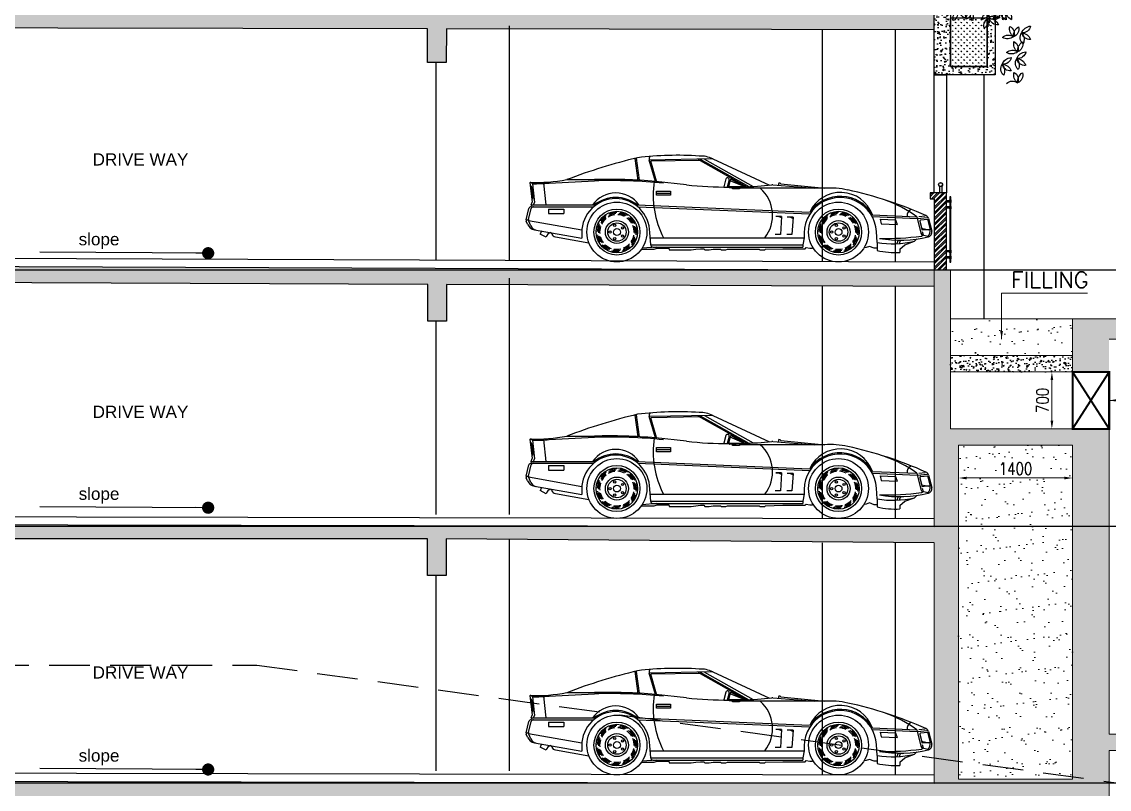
# Model space of a CAD drawing. Header units: millimetres. Extents: x -414464 to 1686, y -90036 to 108605.
# Drawn here: x -89655 to -76298, y 1990 to 11415 of the extents above; entities that cross this region are included whole.
import ezdxf

# ---------------------------------------------------------------- set-up
doc = ezdxf.new("R2010")
doc.units = ezdxf.units.MM
doc.header["$LTSCALE"] = 1000
doc.header["$MEASUREMENT"] = 0
for name, pattern in [('( Hidden )', [0.375, 0.25, -0.125]), ('AUDIT_D_120904163729-0', [0]), ('DASHED', [0.75, 0.5, -0.25]), ('HIDDEN2', [0.1875, 0.125, -0.0625])]:
    doc.linetypes.add(name, pattern=pattern)
doc.layers.get('0').update_dxf_attribs({"linetype": 'AUDIT_D_120904163729-0'})
for name, color, linetype in [('a-door', 1, 'Continuous'), ('A-ELE1', 8, 'Continuous'), ('a-floor finish', 26, 'Continuous'), ('a-hat rcc', 252, 'Continuous'), ('a-hatch', 252, 'Continuous'), ('a-pl ele', 225, 'Continuous'), ('A-RAILING', 44, 'Continuous'), ('a-rcc', 3, 'Continuous'), ('A-WALL HATCH', 8, 'Continuous'), ('EL', 1, 'Continuous'), ('ELEV 5', 8, 'Continuous'), ('HATCH', 8, 'Continuous'), ('HATCH 150', 8, 'Continuous'), ('LEVEL', 7, 'Continuous'), ('PRESTXT', 7, 'Continuous')]:
    doc.layers.add(name, color=color, linetype=linetype)
for name, color, linetype, lineweight in [('A-RWALL', 6, 'Continuous', 30), ('ele', 1, 'Continuous', 30), ('URJA-PL-UG TANK', 7, 'AUDIT_D_120904163729-0', 18), ('URJA-PL-UGT', 3, 'Continuous', 18), ('URJA-PL-UGT Text', 224, 'Continuous', 18), ('URJA-VENTILATION CUTOUT', 6, 'Continuous', 5), ('URJA-VENTILATION CUTOUT TEXT', 6, 'Continuous', 5)]:
    doc.layers.add(name, color=color, linetype=linetype, lineweight=lineweight)
doc.styles.add('arial', font='sanss___.ttf')
doc.styles.add('DIM150', font='SIMPLEX.shx', dxfattribs={"width": 0.6})
doc.styles.add('SW-TEXT-1', font='romans.shx')
doc.styles.add('URJA', font='romans.shx', dxfattribs={"width": 0.8})
doc.dimstyles.new('dim150', dxfattribs={"dimtxt": 250, "dimasz": 50, "dimexe": 15, "dimexo": 15, "dimgap": 25, "dimtad": 1, "dimdec": 0, "dimzin": 9, "dimdsep": 32, "dimtxsty": 'DIM150', "dimblk1": 'DOT', "dimblk2": 'DOT', "dimsah": 1, "dimcen": 2.5, "dimclrd": 1, "dimclre": 8, "dimclrt": 2, "dimadec": 0, "dimazin": 0, "dimtfac": 1, "dimtdec": 0, "dimtmove": 2, "dimatfit": 3, "dimldrblk": 'DOT', "dimfxl": 1, "dimarcsym": 0})
doc.dimstyles.new('UBSCPL - DIM', dxfattribs={"dimtxt": 125, "dimasz": 100, "dimexe": 30, "dimexo": 0, "dimgap": 30, "dimtad": 1, "dimdec": 0, "dimzin": 0, "dimdsep": 46, "dimtxsty": 'SW-TEXT-1', "dimcen": 0, "dimdle": 100, "dimclrd": 256, "dimclre": 256, "dimclrt": 256, "dimadec": 0, "dimazin": 0, "dimtfac": 1, "dimtdec": 0, "dimtofl": 0, "dimtmove": 1, "dimatfit": 0, "dimfxl": 1, "dimtolj": 1, "dimtzin": 0, "dimlwd": -1, "dimlwe": -1, "dimarcsym": 1})
doc.dimstyles.new('URJA PL DIM', dxfattribs={"dimtxt": 150, "dimasz": 100, "dimexe": 40, "dimexo": 30, "dimgap": 40, "dimtad": 1, "dimdec": 0, "dimzin": 0, "dimdsep": 46, "dimtxsty": 'URJA', "dimcen": 0.09, "dimclrd": 7, "dimclre": 7, "dimclrt": 7, "dimadec": 0, "dimazin": 0, "dimtfac": 1, "dimtdec": 0, "dimtofl": 0, "dimtmove": 1, "dimatfit": 0, "dimfxl": 1, "dimtolj": 1, "dimtzin": 0, "dimlwd": -1, "dimlwe": -1, "dimarcsym": 0})
pattern_1 = [(50, (-101843.44, 15765), (143.45204, -12.55043), [15, -165]), (355, (-101843.44, 15765), (-27.7503, 150.4384), [12, -132]), (100.45144, (-101831.48, 15763.95), (115.7018, 137.888), [12.74804, -140.2284]), (46.1842, (-101843.44, 15805), (213.4483, -33.1039), [22.5, -247.5]), (96.6356, (-101825.65, 15802.24), (186.9324, 194.8237), [19.122, -210.3428]), (351.1842, (-101843.44, 15805), (186.9324, 194.8237), [18, -198]), (21, (-101823.44, 15795), (119.3814, -80.5238), [15, -165]), (326, (-101823.44, 15795), (48.6631, 145.03), [12, -132]), (71.45144, (-101813.49, 15788.29), (168.0445, 64.5062), [12.74804, -140.2284]), (37.5, (-101843.437, 15765), (2.43197, 66.57877), [0, -130.4, 0, -134, 0, -132.5]), (7.5, (-101843.44, 15765), (52.6139, 78.88234), [0, -76.4, 0, -127.4, 0, -50.5]), (327.5, (-101888.037, 15765), (106.76449, -4.51097), [0, -50, 0, -156, 0, -207]), (317.5, (-101908.04, 15765), (116.63723, 20.021), [0, -65, 0, -103.6, 0, -147])]
pattern_2 = [(50, (-108880.63, -158855.98), (143.452037, -12.55043), [15, -165]), (355, (-108880.63, -158855.98), (-27.75027, 150.43843), [12, -132]), (100.451444, (-108868.68, -158857.03), (115.70177, 137.888), [12.74804, -140.22842]), (46.1842, (-108880.63, -158815.98), (213.44827, -33.10386), [22.5, -247.5]), (96.63564, (-108862.85, -158818.74), (186.93239, 194.82372), [19.12207, -210.34275]), (351.18416, (-108880.63, -158815.98), (186.9324, 194.82372), [18, -198]), (21, (-108860.63, -158825.98), (119.38141, -80.52378), [15, -165]), (326, (-108860.63, -158825.98), (48.66307, 145.03001), [12, -132]), (71.451445, (-108850.69, -158832.69), (168.04448, 64.50623), [12.74804, -140.22842]), (37.5, (-108880.634, -158855.98), (2.431971, 66.578771), [0, -130.4, 0, -134, 0, -132.5]), (7.5, (-108880.634, -158855.98), (52.613907, 78.882342), [0, -76.4, 0, -127.4, 0, -50.5]), (327.5, (-108925.234, -158855.98), (106.764487, -4.510974), [0, -50, 0, -156, 0, -207]), (317.5, (-108945.23, -158855.98), (116.637234, 20.020996), [0, -65, 0, -103.6, 0, -147])]

# ---------------------------------------------------------------- blocks, each defined once
blk = doc.blocks.new('A$C50ED7ECD')
at = {"layer": 'LEVEL', "color": 8, "linetype": 'HIDDEN2', "ltscale": 5}
for p, q in [((147.4587, 8.365), (63.4951, 8.365)), ((147.4587, 5.215), (63.4951, 5.215)), ((147.4587, 2.065), (63.4951, 2.065))]:
    blk.add_line(p, q, dxfattribs=at)
blk = doc.blocks.new('02ECAR07')
at = {"color": 0, "linetype": 'ByBlock'}
for p, q in [((-127.48, 35.41), (-128.75, 44.93)), ((-126.99, 35.48), (-128.25, 45)), ((-95.06, 44.72), (-122.72, 44.25)), ((-120, 35), (-122.72, 44.25)), ((-100.76, 44.12), (-122.05, 43.76)), ((-119.52, 35.14), (-122.05, 43.76)), ((-101.62, 44.61), (-80.37, 32.65)), ((-100.63, 44.63), (-79.42, 32.7)), ((-98.66, 44.66), (-77.56, 32.79)), ((-95.06, 44.72), (-70.5, 33.35)), ((-174.5, 34.5), (-173.5, 26)), ((-173.43, 33.98), (-172.48, 25.86)), ((-167.5, 24.75), (-168.5, 34.25)), ((-166.18, 34.23), (-146.49, 35.25)), ((-158.5, 35.75), (-146.5, 35.75)), ((-106.5, 33.5), (-120, 35)), ((-89.43, 36.03), (-90.35, 32.64)), ((-87.98, 35.63), (-88.84, 32.5)), ((-87.5, 35.5), (-88.25, 32.75)), ((-87.25, 36), (-87.5, 35.5)), ((-81.5, 32.75), (-87.5, 35.25)), ((-81.5, 32.75), (-87.25, 36)), ((-69.1, 33.46), (-50.9, 32)), ((-66.43, 34.23), (-66.69, 33.24)), ((-65.78, 34.17), (-66.43, 34.23)), ((-65.59, 33.93), (-65.78, 34.17)), ((-65.59, 33.93), (-46.5, 32)), ((-119.5, 29), (-119.5, 30.75)), ((-119.5, 30.75), (-113.5, 30.75)), ((-113.5, 29.75), (-119.5, 29.75)), ((-113.5, 29), (-119.5, 29)), ((-113.5, 30.75), (-113.5, 29)), ((-88.25, 32.75), (-81.75, 32.75)), ((-88.25, 32.75), (-87.75, 32.25)), ((-87.75, 32.25), (-82.25, 32.5)), ((-86.5, 31.75), (-86.5, 32.5)), ((-83.5, 31.75), (-86.5, 31.75)), ((-83.5, 32.5), (-83.5, 31.75)), ((-46.5, 32), (-83.5, 32)), ((-82.25, 32.5), (-81.5, 32.75)), ((-174, 24.75), (-173.5, 26)), ((-173.75, 24.25), (-174, 24.75)), ((-174, 23.75), (-173.75, 24.25)), ((-173.97, 24.75), (-146.66, 24.75)), ((-173.97, 24), (-146.79, 24)), ((-172.92, 24.75), (-172.48, 25.86)), ((-127.85, 24.76), (-53.04, 21.6)), ((-127.71, 24), (-52.94, 20.85)), ((-176.17, 18.33), (-174.94, 23.24)), ((-175.11, 18.42), (-173.91, 23.24)), ((-166.5, 23), (-159.75, 23)), ((-166.5, 23), (-166.5, 21)), ((-166.5, 21), (-159.75, 21)), ((-159.75, 23), (-159.75, 21)), ((-65.25, 19.75), (-67.75, 19.75)), ((-65.25, 19.75), (-65.75, 12)), ((-60.25, 19.5), (-62.75, 19.5)), ((-60.25, 19.5), (-60.75, 12)), ((-25.88, 19.71), (-6.24, 18.88)), ((-25.72, 20.45), (-6.43, 19.64)), ((-6.43, 19.64), (-4.71, 12.54)), ((-6.24, 18.88), (-1.96, 19.31)), ((-5.66, 19.69), (-2.83, 19.98)), ((-175.52, 18.17), (-176.11, 18.17)), ((-175.53, 16.36), (-176.11, 17.69)), ((-175, 18), (-175.52, 18.17)), ((-175.13, 18.04), (-151.95, 13.92)), ((-174.13, 15.66), (-175.06, 17.78)), ((-22.49, 18.57), (-15.83, 18.29)), ((-22.49, 18.57), (-21.98, 16.54)), ((-21.98, 16.54), (-15.07, 16.25)), ((-15.83, 18.29), (-15.07, 16.25)), ((-5.18, 17.66), (-4.23, 13.75)), ((-4.74, 18.28), (-1.88, 18.56)), ((-4.45, 14.64), (-1.25, 14)), ((-1.88, 18.56), (-0.75, 14)), ((-1.45, 18.82), (-0.04, 13.39)), ((-172.57, 14.02), (-152, 10.37)), ((-167.43, 10.72), (-170.11, 12.08)), ((-164.96, 12.06), (-165.25, 12.75)), ((-163.47, 10.88), (-148.87, 8.29)), ((-152, 12.75), (-152, 10.37)), ((-122.07, 7.42), (-122.5, 12.75)), ((-122, 10.5), (-55.4, 10.5)), ((-65.75, 12), (-68, 12)), ((-60.75, 12), (-63, 12)), ((-55.4, 10.5), (-56, 7.5)), ((-23.75, 8.5), (-24.03, 13.18)), ((-7.5, 9), (-6.5, 10)), ((-4.5, 11.25), (-3.75, 11.75)), ((-2.25, 14), (-4.24, 13.8)), ((-4.11, 13.22), (-3.75, 11.75)), ((-3.98, 11.81), (-1.75, 11.25)), ((-0.75, 14), (-2.25, 14)), ((-126, 5.5), (-120.5, 5.5)), ((-119.5, 6.5), (-125.75, 6)), ((-122, 7.5), (-56, 7.5)), ((-121.08, 6.5), (-56, 6.5)), ((-120.5, 5.5), (-119.25, 6)), ((-119.25, 6), (-114.25, 6)), ((-114.25, 6), (-114, 5.25)), ((-114, 5.25), (-104.5, 5.25)), ((-104.5, 5.25), (-102.5, 5.5)), ((-102.5, 5.5), (-100.5, 5.75)), ((-100.5, 5.75), (-99, 5.75)), ((-99, 5.75), (-98.5, 5.25)), ((-98.5, 5.25), (-96.75, 5.25)), ((-96.75, 5.25), (-95, 5.5)), ((-95, 5.5), (-91.75, 5.5)), ((-91.75, 5.5), (-91.5, 5.25)), ((-91.5, 5.25), (-89.5, 5.25)), ((-89.5, 5.25), (-88.75, 5.5)), ((-88.75, 5.5), (-75, 5.5)), ((-75, 5.5), (-74.5, 5.25)), ((-74.5, 5.25), (-72.5, 5.25)), ((-72.5, 5.25), (-72.25, 5.5)), ((-72.25, 5.5), (-64.75, 5.75)), ((-64.75, 5.75), (-56.5, 5.75)), ((-56.5, 5.75), (-55, 5.75)), ((-56, 7.5), (-56, 6.5)), ((-55, 5.75), (-54.5, 6.25)), ((-54.5, 6.25), (-53, 6)), ((-53, 6), (-52, 6)), ((-52, 6), (-51.58, 6.21)), ((-28.5, 6.25), (-29.49, 6.08)), ((-27, 6.75), (-28.5, 6.25)), ((-25, 6), (-27, 6.75)), ((-23.75, 6), (-25, 6)), ((-23.75, 8.5), (-23.75, 5)), ((-13.86, 5.63), (-11.75, 7.5)), ((-11.75, 7.5), (-7.5, 9))]:
    blk.add_line(p, q, dxfattribs=at)
for centre, radius in [((-136.75, 13), 13), ((-40.5, 13), 13), ((-136.75, 13), 10), ((-136.75, 13), 9), ((-40.5, 13), 10), ((-40.5, 13), 9), ((-136.75, 13), 5), ((-136.75, 13), 4), ((-136.75, 13), 1.5), ((-137.68, 15.85), 0.5), ((-134.32, 14.76), 0.5), ((-40.5, 13), 5), ((-40.5, 13), 4), ((-40.5, 13), 1.5), ((-41.43, 15.85), 0.5), ((-38.07, 14.76), 0.5), ((-139.75, 13), 0.5), ((-137.68, 10.15), 0.5), ((-134.32, 11.24), 0.5), ((-43.5, 13), 0.5), ((-41.43, 10.15), 0.5), ((-38.07, 11.24), 0.5)]:
    blk.add_circle(centre, radius, dxfattribs=at)
for centre, radius, start, end in [((-71.56, -191.14), 242.97, 103.3707, 110.9657), ((-110.39, -96.48), 142.79, 86.2291, 96.9829), ((-121.08, 44.69), 1.7, 138.8611, 195.16), ((-100.5, 33.88), 12.13, 63.3696, 92.3621), ((-172.54, 112.41), 77.93, 268.5572, 280.3771), ((-174.28, 33.51), 0.968, 28.881, 100.3165), ((-172.54, 112.41), 78.43, 269.3467, 274.6487), ((-140.12, -207.54), 243.38, 85.2567, 91.501), ((-140.12, -207.54), 242.88, 84.4179, 91.501), ((-81.75, 28.75), 39.25, 170.8377, 207.7076), ((-87.75, 208.66), 176.16, 263.8899, 269.9189), ((-88.71, 35.81), 0.75, 346.1229, 163.3669), ((-87.75, 208.66), 176.16, 271.8812, 275.9582), ((-69.26, 31.46), 2, 85.4274, 95.9582), ((-186.46, 28.71), 13.01, 353.862, 19.3391), ((-186.13, 28.71), 13.01, 353.862, 19.3391), ((-163.92, 31.67), 9.74, 179.5142, 197.7013), ((-137.25, 17.75), 12.25, 34.8499, 145.1501), ((-84.84, 20.2), 15.69, 321.8343, 48.7948), ((-39.75, 12.25), 16.25, 30.3225, 144.8528), ((-39.62, 15.45), 14.75, 20.2033, 155.1164), ((-44, -1.71), 33.8, 77.1801, 94.2416), ((-72.68, -136.67), 171.78, 65.911, 77.8397), ((-173.97, 23), 1, 90, 165.9638), ((-172.94, 23), 1, 90, 165.9638), ((-137.25, 12.75), 14.75, 0, 180), ((-137.25, 12.75), 15.25, 51.9345, 128.1046), ((-39.75, 12.25), 15.75, 3.3931, 186.3794), ((-38.92, -25.7), 55.78, 54.3745, 70.6911), ((-136.75, 13), 8.5, 122.7273, 145.8143), ((-136.75, 13), 8, 126.4017, 149.7074), ((-136.75, 13), 7.5, 96.3838, 119.9538), ((-136.75, 13), 8, 93.6744, 116.9801), ((-136.75, 13), 8.5, 90, 113.087), ((-136.75, 13), 7.5, 63.6565, 87.2265), ((-136.75, 13), 8, 60.9472, 84.2529), ((-136.75, 13), 8.5, 57.2727, 80.3598), ((-136.75, 13), 7.5, 30.9293, 54.4992), ((-136.75, 13), 8, 28.2199, 51.5256), ((-136.75, 13), 8.5, 24.5455, 47.6325), ((-67.44, 15.69), 4.07, 58.1724, 94.3987), ((-62.44, 15.44), 4.07, 58.1724, 94.3987), ((-40.5, 13), 8.5, 122.7273, 145.8143), ((-40.5, 13), 8, 126.4017, 149.7074), ((-40.5, 13), 7.5, 96.3838, 119.9538), ((-40.5, 13), 8, 93.6744, 116.9801), ((-40.5, 13), 8.5, 90, 113.087), ((-40.5, 13), 7.5, 63.6565, 87.2265), ((-40.5, 13), 8, 60.9472, 84.2529), ((-40.5, 13), 8.5, 57.2727, 80.3598), ((-40.5, 13), 7.5, 30.9293, 54.4992), ((-40.5, 13), 8, 28.2199, 51.5256), ((-40.5, 13), 8.5, 24.5455, 47.6325), ((-7.91, 20.1), 2.87, 112.4396, 187.0475), ((-3.39, 18.32), 2, 14.6209, 65.911), ((-175.2, 18.09), 1, 165.9638, 203.6294), ((-171.87, 17.96), 4, 203.6294, 259.9289), ((-174.14, 18.18), 1, 165.9638, 203.6294), ((-171.38, 16.86), 3, 203.6294, 259.9289), ((-136.75, 13), 8.5, 155.4545, 178.5416), ((-136.75, 13), 8, 159.129, 182.4347), ((-136.75, 13), 7.5, 161.8384, 185.4083), ((-136.75, 13), 7.5, 129.1111, 152.6811), ((-136.75, 13), 7.5, 358.202, 21.772), ((-136.75, 13), 8, 355.4926, 18.7983), ((-136.75, 13), 8.5, 351.8182, 14.9052), ((-40.5, 13), 8.5, 155.4545, 178.5416), ((-40.5, 13), 8, 159.129, 182.4347), ((-40.5, 13), 7.5, 161.8384, 185.4083), ((-40.5, 13), 7.5, 129.1111, 152.6811), ((-40.5, 13), 7.5, 358.202, 21.772), ((-40.5, 13), 8, 355.4926, 18.7983), ((-40.5, 13), 8.5, 351.8182, 14.9052), ((-4.69, 17.78), 0.5, 95.6743, 193.5704), ((-164.47, 9.88), 6.05, 143.8021, 158.6989), ((-165.06, 10.39), 2.4, 100.5969, 172.303), ((-163.12, 12.85), 2, 203.1986, 259.9289), ((-136.75, 13), 8.5, 188.1818, 211.2689), ((-136.75, 13), 8, 191.8562, 215.162), ((-136.75, 13), 7.5, 194.5656, 218.1356), ((-136.75, 13), 7.5, 325.4747, 349.0447), ((-136.75, 13), 8, 322.7653, 346.0711), ((-136.75, 13), 8.5, 319.0909, 342.1779), ((-40.5, 13), 8.5, 188.1818, 211.2689), ((-40.5, 13), 8, 191.8562, 215.162), ((-40.5, 13), 7.5, 194.5656, 218.1356), ((-40.5, 13), 7.5, 325.4747, 349.0447), ((-40.5, 13), 8, 322.7653, 346.0711), ((-40.5, 13), 8.5, 319.0909, 342.1779), ((-20.16, 129.93), 119.71, 268.758, 277.5147), ((-13.8, 62.17), 52.69, 260.2183, 283.4926), ((-8.12, 6.46), 7.18, 155.0077, 167.8493), ((-8.12, 6.46), 6.18, 150.5021, 165.3036), ((-3.74, 12.78), 1, 193.5704, 255.9638), ((-3.31, 13.38), 2.64, 306.3268, 13.707), ((-1.97, 12.88), 2, 283.4926, 14.6209), ((-136.75, 13), 8.5, 220.9091, 243.9961), ((-136.75, 13), 8, 224.5835, 247.8892), ((-136.75, 13), 7.5, 227.2929, 250.8629), ((-136.75, 13), 8.5, 253.6364, 276.7234), ((-136.75, 13), 8, 257.3108, 280.6165), ((-136.75, 13), 7.5, 260.0202, 283.5902), ((-136.75, 13), 8.5, 286.3636, 309.4507), ((-136.75, 13), 8, 290.0381, 313.3438), ((-136.75, 13), 7.5, 292.7475, 316.3174), ((-121.08, 7.5), 1, 184.5739, 270), ((-40.5, 13), 8.5, 220.9091, 243.9961), ((-40.5, 13), 8, 224.5835, 247.8892), ((-40.5, 13), 7.5, 227.2929, 250.8629), ((-40.5, 13), 8.5, 253.6364, 276.7234), ((-40.5, 13), 8, 257.3108, 280.6165), ((-40.5, 13), 7.5, 260.0202, 283.5902), ((-40.5, 13), 8.5, 286.3636, 309.4507), ((-40.5, 13), 8, 290.0381, 313.3438), ((-40.5, 13), 7.5, 292.7475, 316.3174), ((-16.88, 49.69), 41.76, 260.5382, 282.9866), ((-15.86, 39.57), 35.46, 257.1468, 273.2327), ((-8.12, 4.88), 5.78, 172.525, 187.0373)]:
    blk.add_arc(centre, radius, start, end, dxfattribs=at)
blk = doc.blocks.new('TREE-17')
at = {"color": 0}
for p, q in [((341, 76), (440, 470)), ((-492, 34), (-892, -31)), ((-68, -195), (-492, 34)), ((465, -61), (777, -321))]:
    blk.add_line(p, q, dxfattribs=at)
for centre, radius, start, end in [((227, 901), 238, 163.71, 247.8728), ((-157, 715), 297, 353.3993, 58.1835), ((357, 773), 238, 118.4871, 202.6499), ((-46, 915), 297, 308.1764, 12.9606), ((-68, 738), 238, 149.7853, 233.9482), ((-486, 650), 297, 339.4746, 44.2588), ((34, 595), 238, 114.6273, 198.7902), ((-359, 764), 297, 304.3166, 9.1008), ((60, 459), 238, 87.6377, 171.8005), ((-213, 787), 297, 277.327, 342.1112), ((286, 495), 238, 44.3902, 128.553), ((312, 922), 297, 234.0795, 298.8637), ((157, 340), 297, 21.1599, 85.9441), ((411, 684), 238, 191.4705, 275.6334), ((633, 578), 238, 128.9572, 213.12), ((211, 644), 297, 318.6465, 23.4307), ((363, 757), 297, 284.9564, 349.7406), ((677, 467), 238, 95.2671, 179.4299), ((-545, 269), 297, 86.0416, 150.8258), ((-749, 645), 238, 256.3523, 340.5151), ((-417, 206), 297, 102.6438, 167.428), ((-719, 508), 238, 272.9545, 357.1173), ((-450, 158), 238, 134.0391, 218.2019), ((-474, 200), 190, 116.8531, 201.016), ((-793, 323), 238, 306.5424, 11.3266), ((-877, 187), 297, 323.7284, 28.5126), ((-351, 276), 297, 59.3541, 124.1383), ((-364, 704), 238, 229.6648, 313.8276), ((-249, 94), 238, 112.358, 196.5208), ((-635, 278), 297, 302.0473, 6.8315), ((-63, 431), 238, 171.7915, 255.9543), ((-418, 193), 297, 1.4808, 66.265), ((91, 307), 238, 122.538, 206.7008), ((-321, 421), 297, 312.2273, 17.0115), ((145, 81), 238, 29.8367, 113.9995), ((159, 292), 238, 19.9402, 104.103), ((359, 669), 297, 209.6295, 274.4137), ((112, 137), 297, 23.0922, 87.8764), ((354, 489), 238, 193.4029, 277.5657), ((555, 213), 238, 38.7851, 122.9479), ((622, 635), 297, 228.4744, 293.2586), ((704, 231), 190, 153.3163, 237.4791), ((374, 140), 238, 343.0056, 47.7898), ((-1126, -214), 297, 38.1764, 102.9606), ((-984, 189), 238, 208.4871, 292.6499), ((-805, -54), 238, 69.2682, 134.0524), ((-874, 280), 190, 239.5789, 323.7417), ((-702, 176), 238, 152.0051, 236.1679), ((-938, 71), 238, 24.0453, 88.8295), ((-749, 356), 190, 194.3559, 278.5188), ((-1117, 72), 297, 341.6944, 46.4786), ((-909, 140), 190, 284.3559, 8.5188), ((-624, -49), 238, 114.0453, 178.8295), ((-245, -120), 297, 97.3946, 162.1788), ((-519, 209), 238, 267.7053, 351.8681), ((-318, -283), 297, 38.7591, 103.5433), ((-180, 121), 238, 209.0698, 293.2326), ((-351, -181), 297, 6.9973, 71.7815), ((-21, 90), 238, 177.308, 261.4708), ((48, -48), 238, 12.1793, 96.3421), ((298, 299), 297, 201.8686, 266.6528), ((277, 488), 297, 219.526, 284.3102), ((40, -10), 297, 14.7763, 79.5605), ((331, 303), 238, 185.087, 269.2498), ((787, 112), 190, 108.5392, 192.7021), ((489, 280), 238, 298.2285, 3.0127), ((762, -32), 190, 63.3163, 147.4791), ((671, 298), 238, 253.0056, 317.7898), ((874, 135), 238, 157.2141, 241.3769), ((471, -7), 297, 346.9034, 51.6876), ((1010, 102), 238, 140.6119, 224.7747), ((583, 82), 297, 330.3012, 35.0854), ((1102, -153), 238, 113.9244, 198.0872), ((712, 21), 297, 303.6137, 8.3979), ((-963, -309), 297, 71.8664, 136.6507), ((-1068, 105), 238, 242.1771, 326.34), ((-662, -239), 297, 134.3798, 199.164), ((-1078, -142), 238, 304.6905, 28.8533), ((-691, -588), 297, 79.216, 144.0002), ((-848, -190), 238, 249.5267, 333.6896), ((-592, -62), 238, 175.4298, 259.5927), ((-931, -322), 297, 5.1191, 69.9034), ((-562, -593), 297, 67.9676, 132.7518), ((-467, -541), 297, 124.439, 189.2232), ((-860, -373), 238, 294.7497, 18.9125), ((-448, -79), 238, 185.2671, 269.4299), ((-738, -394), 297, 14.9564, 79.7406), ((-343, -351), 297, 169.216, 234.0002), ((-741, -509), 238, 339.5267, 63.6896), ((-463, -481), 297, 22.5062, 87.2904), ((-217, -131), 238, 192.8169, 276.9798), ((-150, -49), 238, 185.2671, 269.4299), ((-439, -363), 297, 14.9564, 79.7406), ((-30, -539), 238, 26.1745, 110.3373), ((276, -504), 238, 62.2828, 127.067), ((248, -163), 190, 232.5935, 316.7563), ((345, -111), 238, 265.0787, 349.2415), ((603, -451), 297, 94.768, 159.5522), ((530, -340), 190, 53.7442, 137.907), ((495, 0), 238, 243.4335, 308.2177), ((496, -313), 238, 283.0447, 7.2076), ((847, -557), 297, 112.734, 177.5182), ((832, -465), 238, 358.887, 83.0498), ((1154, -184), 297, 188.5763, 253.3605), ((1004, -435), 238, 34.045, 118.2078), ((1107, -20), 297, 223.7343, 288.5185), ((-639, -172), 238, 238.2783, 322.4412), ((-683, -365), 238, 287.5319, 11.6947), ((-315, -581), 297, 117.2212, 182.0054), ((-269, -774), 297, 57.5366, 122.3208), ((-268, -347), 238, 227.8473, 312.0101), ((-113, -846), 297, 92.6946, 157.4788), ((-359, -497), 238, 263.0053, 347.1681), ((-347, -649), 297, 30.547, 95.3312), ((-153, -269), 238, 200.8577, 285.0205), ((-144, -620), 238, 9.5722, 93.7351), ((121, -285), 297, 199.2615, 264.0458), ((177, -575), 297, 172.5741, 237.3583), ((-211, -755), 238, 342.8847, 67.0476), ((129, -142), 297, 215.8638, 280.648), ((566, -525), 238, 139.7856, 204.5698), ((227, -478), 190, 310.0963, 34.2591), ((491, -528), 190, 40.0963, 124.2591), ((538, -190), 238, 229.7856, 294.5698), ((350, -558), 190, 355.3192, 79.4821), ((621, -351), 238, 185.0086, 249.7928), ((1069, -376), 297, 169.216, 234.0002), ((672, -534), 238, 339.5267, 63.6896)]:
    blk.add_arc(centre, radius, start, end, dxfattribs=at)
blk = doc.blocks.new('flower bed sec')
at = {"layer": 'a-hat rcc', "ltscale": 2}
h = blk.add_hatch(dxfattribs=at)
h.set_pattern_fill('AR-CONC', color=256, scale=20, style=0)
h.set_pattern_definition([(50, (-106710.47, -168796.87), (143.452037, -12.55043), [15, -165]), (355, (-106710.47, -168796.87), (-27.75027, 150.43843), [12, -132]), (100.451444, (-106698.51, -168797.91), (115.70177, 137.888), [12.74804, -140.22842]), (46.1842, (-106710.47, -168756.87), (213.44827, -33.10386), [22.5, -247.5]), (96.63564, (-106692.68, -168759.63), (186.93239, 194.82372), [19.12207, -210.34275]), (351.18416, (-106710.47, -168756.87), (186.9324, 194.82372), [18, -198]), (21, (-106690.47, -168766.87), (119.38141, -80.52378), [15, -165]), (326, (-106690.47, -168766.87), (48.66307, 145.03001), [12, -132]), (71.451445, (-106680.52, -168773.58), (168.04448, 64.50623), [12.74804, -140.22842]), (37.5, (-106710.465, -168796.87), (2.431971, 66.578771), [0, -130.4, 0, -134, 0, -132.5]), (7.5, (-106710.465, -168796.87), (52.613907, 78.882342), [0, -76.4, 0, -127.4, 0, -50.5]), (327.5, (-106755.065, -168796.87), (106.764487, -4.510974), [0, -50, 0, -156, 0, -207]), (317.5, (-106775.065, -168796.87), (116.637234, 20.020996), [0, -65, 0, -103.6, 0, -147])])
h.paths.add_polyline_path([(750, 100), (750, 0), (0, 0), (0, 750), (0, 750), (200, 750), (200, 100), (650, 100), (650, 750), (750, 750)])
at = {"layer": 'A-WALL HATCH', "ltscale": 0.7}
h = blk.add_hatch(dxfattribs=at)
h.set_pattern_fill('ANSI32', color=256, scale=5, angle=540, style=0)
h.set_pattern_definition([(225.000004, (-386827.977, 149244.05), (33.675963, -33.675958), []), (225.000004, (-386850.427, 149244.05), (33.675963, -33.675958), [])])
h.paths.add_polyline_path([(0, 1625), (-50, 1625), (-50, 1700), (150, 1700), (150, 750), (0, 750)])
at = {"layer": 'HATCH'}
h = blk.add_hatch(dxfattribs=at)
h.set_pattern_fill('GRASS', color=256, scale=50, angle=180)
h.set_pattern_definition([(90, (745736.507, -571255.92), (-35.355339, 35.355339), [9.375, -61.3356781]), (45, (745736.507, -571255.92), (-35.355339, 35.355339), [9.375, -40.625]), (135, (745736.507, -571255.92), (-35.355339, -35.355339), [9.375, -40.625])])
h.paths.add_polyline_path([(650, 100), (200, 100), (200, 700), (650, 700)])
at = {"layer": 'HATCH 150'}
h = blk.add_hatch(dxfattribs=at)
h.set_pattern_fill('AR-SAND', color=8, scale=10)
h.set_pattern_definition([(37.5, (-106710.465, -168796.868), (-0.6299336, 19.2682377), [0, -15.2, 0, -17, 0, -16.25]), (7.5, (-106710.465, -168796.868), (17.697767, 28.2214607), [0, -8.2, 0, -13.7, 0, -5.25]), (327.5, (-106722.765, -168796.868), (31.1414186, 0.0565905), [0, -5, 0, -18, 0, -23.5]), (317.5, (-106722.765, -168796.868), (30.061266, 8.7767556), [0, -2.5, 0, -11.8, 0, -13.5])])
h.paths.add_polyline_path([(750, 750), (800, 750), (800, 700), (750, 700)])
at = {"color": 88, "extrusion": (0, 0, -1)}
for centre, major_axis, start_param, end_param in [((1054, 565, 198), (127, 0), 2.236003, 3.366701), ((882, 504, 198), (-102, 0), 2.068541, 3.53746), ((1102, 479, 198), (127, -1), 3.022431, 4.153128), ((937, 559, 198), (102, 0), -0.286451, 1.182468), ((1195, 469, 198), (107, 70), 4.087532, 5.21823), ((1085, 616, 198), (85.1, 56), 0.778374, 2.247292), ((912, 385, 198), (-102, 0), 0.778374, 2.247292), ((901, 568, 198), (-127, 0), 4.087532, 5.21823), ((1104, 379, 198), (127, 0), 2.236003, 3.366701), ((932, 318, 198), (-102, 0), 2.068541, 3.53746), ((1152, 293, 198), (127, -1), 3.022431, 4.153128), ((987, 373, 198), (102, 0), -0.286451, 1.182468), ((1159, 456, 198), (-85.4, -55.5), -0.286451, 1.182468), ((1065, 387, 198), (-107, -70), 2.236003, 3.366701), ((1176, 533, 198), (85.3, 55.7), 2.068541, 3.53746), ((978, 433, 198), (-107, -69), 3.022431, 4.153128), ((962, 199, 198), (-102, 0), 0.778374, 2.247292), ((951, 382, 198), (-127, 0), 4.087532, 5.21823), ((1135, 152, 198), (107, 70), 4.087532, 5.21823), ((1026, 299, 198), (85.1, 56), 0.778374, 2.247292), ((956, 83, 198), (107, 70), 4.087532, 5.21823), ((847, 230, 198), (85.1, 56), 0.778374, 2.247292), ((1100, 140, 198), (-85.4, -55.5), -0.286451, 1.182468), ((1005, 71, 198), (-107, -70), 2.236003, 3.366701), ((1116, 216, 198), (85.3, 55.7), 2.068541, 3.53746), ((918, 116, 198), (-107, -69), 3.022431, 4.153128), ((921, 71, 198), (-85.4, -55.5), -0.286451, 1.182468), ((826, 2, 198), (-107, -70), 2.236003, 3.366701), ((937, 148, 198), (85.3, 55.7), 2.068541, 3.53746), ((739, 48, 198), (-107, -69), 3.022431, 4.153128), ((1104, 0, 198), (127, 0), 2.236003, 3.366701), ((932, -61, 198), (-102, 0), 2.068541, 3.53746), ((1152, -85, 198), (127, -1), 3.022431, 4.153128), ((987, -6, 198), (102, 0), -0.286451, 1.182468), ((962, -180, 198), (-102, 0), 0.778374, 2.247292)]:
    blk.add_ellipse(centre, major_axis=major_axis, ratio=1, start_param=start_param, end_param=end_param, dxfattribs=at)
at = {"layer": 'a-door'}
blk.add_line((200, 700), (650, 700), dxfattribs=at)
at = {"layer": 'A-RAILING'}
for p, q in [((64, 1780, 396), (64, 1700, 396)), ((94, 1780, 396), (94, 1700, 396))]:
    blk.add_line(p, q, dxfattribs=at)
for radius in [25, 22.5]:
    blk.add_circle((79, 1800, 410), radius, dxfattribs=at)
at = {"layer": 'A-RWALL', "linetype": 'Continuous', "ltscale": 0.7, "elevation": 198}
for points in [[(0, 1700), (-50, 1700), (-50, 1625), (0, 1625)], [(150, 750), (150, 1700), (0, 1700)], [(0, 1700), (0, 1700)], [(0, 1625), (0, 750)]]:
    blk.add_lwpolyline(points, dxfattribs=at)
at = {"layer": 'EL', "color": 5}
for p, q in [((195, 1601, 19648), (150, 1601, 19648)), ((195, 1586, 19648), (150, 1586, 19648)), ((195, 1526, 19648), (150, 1526, 19648)), ((195, 1511, 19648), (150, 1511, 19648)), ((195, 989, 19846), (150, 989, 19846)), ((195, 974, 19846), (150, 974, 19846)), ((195, 914, 19846), (150, 914, 19846)), ((195, 899, 19846), (150, 899, 19846))]:
    blk.add_line(p, q, dxfattribs=at)
at = {"layer": 'EL', "color": 5, "elevation": 19648}
blk.add_lwpolyline([(195, 850), (205, 850), (205, 1649), (195, 1649)], close=True, dxfattribs=at)
at = {"layer": 'EL'}
for points, elevation in [([(205, 1581), (195, 1581), (195, 1611), (205, 1611)], 19648), ([(205, 1502), (195, 1502), (195, 1532), (205, 1532)], 19648), ([(205, 964), (195, 964), (195, 994), (205, 994)], 19648), ([(205, 890), (195, 890), (195, 920), (205, 920)], 19846)]:
    blk.add_lwpolyline(points, close=True, dxfattribs=dict(at, elevation=elevation))
at = {"layer": 'ele', "color": 3}
blk.add_lwpolyline([(750, 100), (750, 0), (0, 0), (0, 750), (0, 750), (0, 750), (200, 750), (200, 750), (200, 750), (200, 100), (650, 100), (650, 750), (750, 750), (750, 100)], dxfattribs=at)
blk.add_lwpolyline([(750, 750), (800, 750), (800, 700), (750, 700)], close=True, dxfattribs=at)
at = {"layer": 'HATCH'}
blk.add_lwpolyline([(650, 100), (200, 100), (200, 700), (650, 700)], close=True, dxfattribs=at)
at = {"color": 88, "xscale": -0.4286523544578813, "yscale": 0.4286523541168207, "zscale": 0.4286523541605506, "rotation": 6.084572845566072e-09}
blk.add_blockref('TREE-17', (623, 928, 198), dxfattribs=at)
blk = doc.blocks.new('*D348')
at = {"layer": 'URJA-PL-UGT', "color": 7, "transparency": 16777216}
for p, q in [((-4676, 6291), (-4940, 6291)), ((-4900, 6191), (-4900, 5691)), ((-4676, 5591), (-4940, 5591))]:
    blk.add_line(p, q, dxfattribs=at)
at = {"layer": 'URJA-PL-UGT', "color": 7, "linetype": 'ByBlock', "transparency": 16777216}
for points in [[(-4916, 6191), (-4883, 6191), (-4900, 6291)], [(-4916, 5691), (-4883, 5691), (-4900, 5591)]]:
    blk.add_solid(points, dxfattribs=at)
at = {"layer": 'URJA-PL-UGT', "color": 7, "linetype": 'ByBlock', "transparency": 16777216, "insert": (-5015, 5941), "char_height": 150, "attachment_point": 5, "rotation": 90, "style": 'URJA'}
blk.add_mtext('\\A1;700', dxfattribs=at)
blk = doc.blocks.new('*D349')
at = {"layer": 'URJA-PL-UGT', "color": 7, "transparency": 16777216}
for p, q in [((-4646, 5361), (-4646, 4948)), ((-6046, 5224), (-6046, 4948)), ((-5946, 4988), (-4746, 4988))]:
    blk.add_line(p, q, dxfattribs=at)
at = {"layer": 'URJA-PL-UGT', "color": 7, "linetype": 'ByBlock', "transparency": 16777216}
for points in [[(-5946, 5004), (-5946, 4971), (-6046, 4988)], [(-4746, 5004), (-4746, 4971), (-4646, 4988)]]:
    blk.add_solid(points, dxfattribs=at)
at = {"layer": 'URJA-PL-UGT', "color": 7, "linetype": 'ByBlock', "transparency": 16777216, "insert": (-5346, 5103), "char_height": 150, "attachment_point": 5, "style": 'URJA'}
blk.add_mtext('\\A1;1400', dxfattribs=at)
blk = doc.blocks.new('_DOT')
at = {"color": 0, "linetype": 'ByBlock'}
blk.add_line((-0.5, 0), (-1, 0), dxfattribs=at)
at = {"color": 0, "linetype": 'ByBlock', "const_width": 0.5}
blk.add_lwpolyline([(-0.25, 0, 1), (0.25, 0, 1)], format="xyb", close=True, dxfattribs=at)
blk = doc.blocks.new('water tank')
at = {"layer": 'a-hat rcc', "ltscale": 2}
h = blk.add_hatch(dxfattribs=at)
h.set_pattern_fill('AR-CONC', color=256, scale=20, style=0)
h.set_pattern_definition(pattern_2)
h.paths.add_polyline_path([(-4646.3, 6290.9), (-4196.3, 6290.9), (-4196.3, 6690.9), (3482.7, 6690.9), (3482.7, 6940.9), (-4646.3, 6940.9)], flags=17)
h.paths.add_polyline_path([(-4196.3, 5590.9), (-4646.3, 5590.9), (-4646.3, 1290.9), (-6046.3, 1290.9), (-6046.3, 5390.9), (-4646.3, 5390.9), (-4646.3, 5590.9), (-6146.3, 5590.9), (-6146.3, 7540.8), (-6346.3, 7540.8), (-6346.3, 4390.9), (-6346.3, 4390.9), (-6346.3, 4190.9), (-6338.8, 4190.9), (-6346.3, 1240.9), (-6346.3, 1240.9), (-6346.3, 1040.9), (-4646.3, 1040.9), (-4196.3, 1040.9), (-4196.3, 1640.9), (7837.7, 1640.9), (7837.7, 1840.9), (-4196.3, 1840.9)])
h = blk.add_hatch(dxfattribs=at)
h.set_pattern_fill('AR-CONC', color=256, scale=20, style=0)
h.set_pattern_definition(pattern_2)
h.paths.add_polyline_path([(-5727.9, 6490.9), (-6146.3, 6490.9), (-6146.3, 6290.9), (-4646.3, 6290.9), (-4646.3, 6490.9)])
at = {"layer": 'URJA-PL-UGT'}
h = blk.add_hatch(dxfattribs=at)
h.set_pattern_fill('AR-SAND', color=31, scale=150)
h.set_pattern_definition([(37.5, (-12456.15, 47223.06), (-9.449, 289.0236), [0, -228, 0, -255, 0, -243.75]), (7.5, (-12456.15, 47223.06), (265.4665, 423.322), [0, -123, 0, -205.5, 0, -78.75]), (327.5, (-12640.65, 47223.06), (467.1213, 0.8489), [0, -75, 0, -270, 0, -352.5]), (317.5, (-12640.65, 47223.06), (450.919, 131.6513), [0, -37.5, 0, -177, 0, -202.5])])
h.paths.add_polyline_path([(-4646.3, 6940.9), (-6146.3, 6940.9), (-6146.3, 6490.9), (-4646.3, 6490.9)])
h = blk.add_hatch(dxfattribs=at)
h.set_pattern_fill('AR-SAND', color=31, scale=150)
h.set_pattern_definition([(37.5, (-43448.08, 164024.33), (-9.449, 289.02357), [0, -228, 0, -255, 0, -243.75]), (7.5, (-43448.08, 164024.33), (265.4665, 423.3219), [0, -123, 0, -205.5, 0, -78.75]), (327.5, (-43632.58, 164024.33), (467.12128, 0.84886), [0, -75, 0, -270, 0, -352.5]), (317.5, (-43632.58, 164024.33), (450.919, 131.6513), [0, -37.5, 0, -177, 0, -202.5])])
h.paths.add_polyline_path([(-6046.3, 5390.9), (-4646.3, 5390.9), (-4646.3, 1290.9), (-6046.3, 1290.9)])
at = {"layer": 'URJA-PL-UG TANK', "color": 8, "linetype": '( Hidden )', "ltscale": 0.05}
blk.add_line((9812.3, 4390.9, -0.1), (-12947.6, 4390.9, -0.1), dxfattribs=at)
at = {"layer": 'URJA-PL-UGT', "linetype": 'ByBlock'}
for p, q in [((-4196.3, 1840.9, 3), (7837.7, 1840.9, 3)), ((-4196.3, 1640.9, 3), (7837.7, 1640.9, 3))]:
    blk.add_line(p, q, dxfattribs=at)
for points, elevation in [([(-6346.3, 7548.4), (-6346.3, 4390.9)], 2.9), ([(-6146.3, 5590.9), (-6146.3, 7548.4)], 2.9), ([(-4646.3, 6940.9), (-4646.3, 5590.9)], 2.9), ([(8902.9, 6940.9), (-4646.3, 6940.9), (-4646.3, 6690.9)], -3.1), ([(-4646.3, 6940.9), (-4646.3, 6490.9)], 2.9), ([(3482.7, 6690.9), (-4196.3, 6690.9)], -0.1), ([(-4196.3, 6690.9), (3032.7, 6690.9)], -3.1), ([(-4646.3, 6490.9), (-6146.3, 6490.9)], 2.9), ([(-4646.3, 6290.9), (-6146.3, 6290.9)], 2.9), ([(-4646.3, 6290.9), (-4646.3, 5790.9)], 2.9), ([(-4646.3, 6290.9), (-4646.3, 5790.9)], 2.9), ([(-4196.3, 5590.9), (-6146.3, 5590.9)], 2.9), ([(-4196.3, 5590.9), (-4196.3, 1840.9)], 2.9), ([(-4646.3, 5390.9), (-6046.3, 5390.9)], 2.9), ([(-6046.3, 1290.9), (-6046.3, 5390.9)], -3.1), ([(-4646.3, 5390.9), (-4646.3, 1290.9)], 2.9), ([(-6346.3, 4190.9), (-6346.3, 1240.9)], 2.9), ([(-4196.3, 1640.9), (-4196.3, 1040.9)], 2.9), ([(-4646.3, 1290.9), (-6046.3, 1290.9)], -0.1)]:
    blk.add_lwpolyline(points, dxfattribs=dict(at, elevation=elevation))
at = {"layer": 'URJA-PL-UGT', "color": 31, "elevation": 2.9}
blk.add_lwpolyline([(-4646.3, 6940.9), (-6146.3, 6940.9)], dxfattribs=at)
at = {"layer": 'URJA-VENTILATION CUTOUT', "linetype": 'DASHED', "ltscale": 200, "const_width": 25, "elevation": 2.9}
for points in [[(-4196.3, 6290.9), (-4196.3, 5590.9), (-4646.3, 5590.9), (-4646.3, 6290.9), (-4196.3, 6290.9)], [(-4646.3, 6290.9), (-4196.3, 5590.9)], [(-4196.3, 6290.9), (-4646.3, 5590.9)]]:
    blk.add_lwpolyline(points, dxfattribs=at)
at = {"layer": 'URJA-PL-UGT Text', "color": 7, "ltscale": 1.5, "insert": (-5401.4, 7521.4, -1.9), "char_height": 200, "width": 5649.175, "attachment_point": 1, "style": 'SW-TEXT-1'}
blk.add_mtext('FILLING ', dxfattribs=at)
at = {"layer": 'URJA-PL-UGT', "linetype": 'ByBlock'}
dim = blk.add_aligned_dim(p1=(-4646.3, 6290.9, 2.9), p2=(-4646.3, 5590.9, 2.9), distance=-253.4, dimstyle='URJA PL DIM', dxfattribs=at)
dim.commit()
dim.dimension.update_dxf_attribs({"geometry": '*D348', "text_midpoint": (-5014.7, 5940.9, 2.9)})
dim = blk.add_linear_dim(base=(-4646.3, 4987.6, 2.9), p1=(-6046.3, 5254.3, 2.9), p2=(-4646.3, 5390.9, 2.9), angle=360, dimstyle='URJA PL DIM', dxfattribs=at)
dim.commit()
dim.dimension.update_dxf_attribs({"geometry": '*D349', "text_midpoint": (-5346.3, 5102.6, 2.9)})
at = {"layer": 'URJA-PL-UGT Text', "ltscale": 1.5}
blk.add_leader([(-5517, 6692.8, 2.9), (-5520.2, 7258.2, 2.9), (-4460.7, 7258.2, 2.9)], dimstyle='URJA PL DIM', override={"dimtad": 0, "dimfxl": 2, "dimfxlon": 1, "dimtfill": 1, "dimtfillclr": 256, "dimarcsym": 1}, dxfattribs=at)
at = {"layer": 'URJA-VENTILATION CUTOUT TEXT', "color": 1}
blk.add_leader([(-4196.3, 5940.9, 2.9), (-330.3, 5940.9, 2.9)], dimstyle='UBSCPL - DIM', override={"dimtad": 0, "dimfxl": 0.15, "dimfxlon": 1, "dimtfill": 1, "dimtfillclr": 256}, dxfattribs=at)

msp = doc.modelspace()

# ---------------------------------------------------------------- hatches: boundary and pattern name
at = {"layer": 'a-hat rcc'}
h = msp.add_hatch(dxfattribs=at)
h.set_pattern_fill('AR-CONC', color=256, scale=20, style=0)
h.set_pattern_definition(pattern_1)
h.paths.add_polyline_path([(-78448.9, 11515), (-103991.3, 11565), (-103991.2, 8414.8), (-103740.2, 8414.8), (-103740.3, 8415), (-103740.3, 11365), (-98485.5, 11354.6), (-98485.5, 10915), (-98255.5, 10915), (-98254.6, 11354.2), (-91713.1, 11341.2), (-91713.1, 10915), (-91483.1, 10915), (-91483.1, 11340.8), (-84670.6, 11327.3), (-84668.4, 10915), (-84440.5, 10915), (-84439.7, 11326.8), (-78448.9, 11315)])
h = msp.add_hatch(dxfattribs=at)
h.set_pattern_fill('AR-CONC', color=256, scale=20, style=0)
h.set_pattern_definition([(50, (-101843.44, 15815), (143.45204, -12.5504), [15, -165]), (355, (-101843.44, 15815), (-27.7503, 150.4384), [12, -132]), (100.45144, (-101831.48, 15813.95), (115.7018, 137.888), [12.748, -140.2284]), (46.1842, (-101843.44, 15855), (213.4483, -33.1039), [22.5, -247.5]), (96.6356, (-101825.65, 15852.24), (186.9324, 194.8237), [19.122, -210.3428]), (351.1842, (-101843.44, 15855), (186.9324, 194.8237), [18, -198]), (21, (-101823.44, 15845), (119.3814, -80.5238), [15, -165]), (326, (-101823.44, 15845), (48.6631, 145.03), [12, -132]), (71.45144, (-101813.49, 15838.29), (168.0445, 64.5062), [12.748, -140.2284]), (37.5, (-101843.437, 15815), (2.43197, 66.57877), [0, -130.4, 0, -134, 0, -132.5]), (7.5, (-101843.44, 15815), (52.6139, 78.88234), [0, -76.4, 0, -127.4, 0, -50.5]), (327.5, (-101888.037, 15815), (106.76449, -4.51097), [0, -50, 0, -156, 0, -207]), (317.5, (-101908.04, 15815), (116.63723, 20.021), [0, -65, 0, -103.6, 0, -147])])
h.paths.add_polyline_path([(-91481.5, 8216), (-84667.1, 8189.3), (-84667.2, 7738.9), (-84439.4, 7738.9), (-84439.1, 8188.5), (-78448.9, 8165), (-78448.9, 8365), (-103991.3, 8465), (-103991.3, 8465), (-103991.3, 5265), (-103740.3, 5265), (-103740.3, 5315), (-103740.5, 8265), (-98485.7, 8243.4), (-98485.5, 7793.4), (-98255.5, 7793.4), (-98255.7, 8242.5), (-91713.3, 8216.9), (-91713.3, 7766.7), (-91483.3, 7766.7)])
h = msp.add_hatch(dxfattribs=at)
h.set_pattern_fill('AR-CONC', color=256, scale=20, style=0)
h.set_pattern_definition(pattern_1)
h.paths.add_polyline_path([(-78448.9, 5215), (-103991.3, 5265), (-103991.3, 5215), (-103991.3, 2065), (-103740.3, 2065), (-103740.3, 2115), (-103740.3, 5065), (-98491.8, 5065), (-98485.5, 5065), (-98485.5, 4615), (-98255.5, 4615), (-98255.5, 5065), (-91713.1, 5065), (-91713.1, 4615), (-91483.1, 4615), (-91483.1, 5065), (-84670.5, 5065), (-84670.5, 4615), (-84440.5, 4615), (-84440.5, 5065), (-78448.9, 5015)])
h = msp.add_hatch(dxfattribs=at)
h.set_pattern_fill('AR-CONC', color=256, scale=20, style=0)
h.set_pattern_definition([(50, (0, 0), (143.45204, -12.55043), [15, -165]), (355, (0, 0), (-27.75027, 150.43843), [12, -132]), (100.45144, (11.95, -1.05), (115.70177, 137.888), [12.74804, -140.22842]), (46.1842, (0, 40), (213.44827, -33.10386), [22.5, -247.5]), (96.63564, (17.79, 37.24), (186.9324, 194.8237), [19.12207, -210.34275]), (351.18416, (0, 40), (186.9324, 194.8237), [18, -198]), (21, (20, 30), (119.38141, -80.52378), [15, -165]), (326, (20, 30), (48.66307, 145.03), [12, -132]), (71.45144, (29.95, 23.29), (168.04448, 64.50623), [12.74804, -140.22842]), (37.5, (0, 0), (2.43197, 66.57877), [0, -130.4, 0, -134, 0, -132.5]), (7.5, (0, 0), (52.61391, 78.88234), [0, -76.4, 0, -127.4, 0, -50.5]), (327.5, (-44.6, 0), (106.764487, -4.510974), [0, -50, 0, -156, 0, -207]), (317.5, (-64.6, 0), (116.63723, 20.021), [0, -65, 0, -103.6, 0, -147])])
h.paths.add_polyline_path([(-78448.9, 1865), (-78169.2, 1865), (-78248.9, 5215), (-78448.9, 5215)])
h.paths.add_polyline_path([(-78098.9, -1085), (-78448.9, -1085), (-78448.9, -3084.7), (-78098.9, -3084.8), (-78098.9, -1085.1)])
h.paths.add_polyline_path([(-78098.9, -1085), (-76748.9, -1085), (-76748.9, -1285), (-78098.9, -1285)])
h = msp.add_hatch(dxfattribs=at)
h.set_pattern_fill('AR-CONC', color=256, scale=20, style=0)
h.set_pattern_definition(pattern_1)
h.paths.add_polyline_path([(-98255.4, 1903.8), (-91713.1, 1890.8), (-91713.1, 1440.8), (-91483.1, 1440.8), (-91483.1, 1890.8), (-84670.5, 1877), (-84670.5, 1427), (-84440.5, 1427), (-84440.5, 1877), (-78448.9, 1865), (-78448.9, 2065), (-103991.2, 2115), (-103991.2, 2115), (-103991.3, -1085), (-103740.3, -1085), (-103740.3, -1035), (-103740.3, 1915), (-98485.5, 1904.2), (-98485.5, 1454.2), (-98255.5, 1454.2)])
at = {"layer": 'A-WALL HATCH', "ltscale": 0.7}
h = msp.add_hatch(dxfattribs=at)
h.set_pattern_fill('ANSI32', color=256, scale=5, angle=540, style=0)
h.set_pattern_definition([(225.000004, (-465276.883, 156859.05), (33.675963, -33.675958), []), (225.000004, (-465299.333, 156859.05), (33.675963, -33.675958), [])])
h.paths.add_polyline_path([(-78448.9, 9240.1), (-78498.9, 9240.1), (-78498.9, 9315.1), (-78298.9, 9315.1), (-78298.9, 8365), (-78448.9, 8365)])

# ---------------------------------------------------------------- linework, layer by layer
at = {"color": 1, "linetype": 'DASHED'}
msp.add_lwpolyline([(-139798.8, 9515), (-122215.8, 6365), (-115855.7, 6365), (-93067.7, 3515), (-86768, 3515), (-63755.2, 365), (-60406, 365)], dxfattribs=at)
at = {"layer": 'a-floor finish', "ltscale": 3}
for points, elevation in [([(-103740.3, 8565), (-78448.9, 8465)], -0.4), ([(-103740.3, 5365), (-78448.9, 5315)], -0.4), ([(-103740.3, 2215), (-78448.9, 2165)], -0.5)]:
    msp.add_lwpolyline(points, dxfattribs=dict(at, elevation=elevation))
at = {"layer": 'a-hatch', "elevation": -0.1}
msp.add_lwpolyline([(-78298.9, 9315.1), (-78448.9, 9315.1), (-78448.9, 10765), (-78298.9, 10765)], close=True, dxfattribs=at)
at = {"layer": 'a-pl ele'}
for p, q in [((-83670.5, 11365, 5465), (-83670.5, 8485.6, 5465)), ((-79825.7, 11315, 5465.5), (-79825.7, 8465, 5465.5)), ((-78928.8, 11315, 5465.5), (-78928.8, 8465, 5465.5)), ((-84567.3, 10915, 5465), (-84567.3, 8489.2, 5465)), ((-83670.5, 8265, 5464.9), (-83670.5, 5365, 5464.9)), ((-79825.7, 8165, 5465.4), (-79825.7, 5315, 5465.4)), ((-78928.8, 8165, 5465.4), (-78928.8, 5315, 5465.4)), ((-84567.6, 7738.9, -0.4), (-84567.3, 5365, 5464.9)), ((-83670.5, 5065, 5464.9), (-83670.5, 2215, 5464.9)), ((-79825.7, 5015, 5465.4), (-79825.7, 2165, 5465.4)), ((-78928.8, 5015, 5465.4), (-78928.8, 2165, 5465.4)), ((-84567.3, 4615, 5464.9), (-84567.3, 2215, 5464.9))]:
    msp.add_line(p, q, dxfattribs=at)
at = {"layer": 'A-RAILING'}
for p, q in [((-78384.5, 9395.1, 395.9), (-78384.5, 9315.1, 395.9)), ((-78354.5, 9395.1, 395.9), (-78354.5, 9315.1, 395.9))]:
    msp.add_line(p, q, dxfattribs=at)
for radius in [25, 22.5]:
    msp.add_circle((-78369.5, 9415.1, 409.7), radius, dxfattribs=at)
at = {"layer": 'a-rcc'}
for points, elevation in [([(-78448.9, 11315), (-84439.7, 11326.8), (-84440.5, 10915), (-84670.5, 10915), (-84670.6, 11327.3), (-91483.1, 11340.8), (-91483.1, 10915), (-91713.1, 10915), (-91713.1, 11341.2), (-98254.6, 11354.2), (-98255.5, 10915), (-98485.5, 10915), (-98485.5, 11354.6), (-98485.5, 11354.6), (-98485.5, 11354.6), (-98485.5, 11354.6), (-98485.5, 11354.6), (-103740.3, 11365)], -0.3), ([(-103991.3, 8465), (-78448.9, 8365)], -0.4), ([(-78448.9, 8165), (-84439.1, 8188.5), (-84439.4, 7738.9), (-84667.2, 7738.9), (-84666.9, 8189.3), (-91481.5, 8216), (-91483.3, 7766.7), (-91713.3, 7766.7), (-91713.2, 8216.9), (-98255.5, 8242.5), (-98255.6, 7793.4), (-98485.6, 7793.4), (-98485.5, 8243.4), (-98485.5, 8243.4), (-98485.5, 8243.4), (-98485.5, 8243.4), (-98485.5, 8243.4), (-103740.3, 8265)], -0.4), ([(-103991.3, 5265), (-78448.9, 5215)], -0.4), ([(-78448.9, 5015), (-84440.5, 5065), (-84440.5, 4615), (-84670.5, 4615), (-84670.5, 5065), (-91483.1, 5065), (-91483.1, 4615), (-91713.1, 4615), (-91713.1, 5065), (-98255.5, 5065), (-98255.5, 4615), (-98485.5, 4615), (-98485.5, 5065), (-98491.8, 5065), (-98491.8, 5065), (-98491.8, 5065), (-98491.8, 5065), (-103740.3, 5065)], -0.4), ([(-103991.3, 2115), (-78448.9, 2065)], -0.5)]:
    msp.add_lwpolyline(points, dxfattribs=dict(at, elevation=elevation))
at = {"layer": 'A-RWALL', "linetype": 'Continuous', "ltscale": 0.7, "elevation": 197.9}
for points in [[(-78448.9, 9315.1), (-78498.9, 9315.1), (-78498.9, 9240.1), (-78448.9, 9240.1)], [(-78298.9, 8365), (-78298.9, 9315.1), (-78448.9, 9315.1)], [(-78448.9, 9315.1), (-78448.9, 9315)], [(-78448.9, 9240.1), (-78448.9, 8365)]]:
    msp.add_lwpolyline(points, dxfattribs=at)
at = {"layer": 'EL', "color": 8}
msp.add_line((-77836.7, 10765, 607.8), (-77836.7, 7765, 405.2), dxfattribs=at)
at = {"layer": 'EL', "color": 5}
for p, q in [((-78254.1, 9216.2, 19647.4), (-78298.9, 9216.2, 19647.4)), ((-78254.1, 9201.2, 19647.4), (-78298.9, 9201.2, 19647.4)), ((-78254.1, 9141.2, 19647.4), (-78298.9, 9141.2, 19647.4)), ((-78254.1, 9126.2, 19647.4), (-78298.9, 9126.2, 19647.4)), ((-78254.1, 8603.6, 19845.4), (-78298.9, 8603.6, 19845.4)), ((-78254.1, 8588.6, 19845.4), (-78298.9, 8588.6, 19845.4)), ((-78254.1, 8528.6, 19845.4), (-78298.9, 8528.6, 19845.4)), ((-78254.1, 8513.6, 19845.4), (-78298.9, 8513.6, 19845.4))]:
    msp.add_line(p, q, dxfattribs=at)
at = {"layer": 'EL', "color": 5, "elevation": 19647.4}
msp.add_lwpolyline([(-78254.1, 8464.6), (-78244.1, 8464.6), (-78244.1, 9263.8), (-78254.1, 9263.8)], close=True, dxfattribs=at)
at = {"layer": 'EL'}
for points, elevation in [([(-78244.1, 9196.1), (-78254.1, 9196.1), (-78254.1, 9226.1), (-78244.1, 9226.1)], 19647.4), ([(-78244.1, 9117.1), (-78254.1, 9117.1), (-78254.1, 9147.1), (-78244.1, 9147.1)], 19647.4), ([(-78244.1, 8578.6), (-78254.1, 8578.6), (-78254.1, 8608.6), (-78244.1, 8608.6)], 19647.4), ([(-78244.1, 8504.6), (-78254.1, 8504.6), (-78254.1, 8534.6), (-78244.1, 8534.6)], 19845.4)]:
    msp.add_lwpolyline(points, close=True, dxfattribs=dict(at, elevation=elevation))

# ---------------------------------------------------------------- block references
msp.add_blockref('flower bed sec', (-78448.9, 10765, -0.1))
at = {"layer": 'A-ELE1'}
msp.add_blockref('water tank', (-72102.7, 824.2, -0.5), dxfattribs=at)
at = {"layer": 'ELEV 5', "xscale": 28.28386671862973, "yscale": 28.28386671862973, "zscale": 28.28386671862973}
for p in [(-78477.5, 8465, -0.2), (-78477.5, 5315, -0.2), (-78477.5, 2165, -0.4)]:
    msp.add_blockref('02ECAR07', p, dxfattribs=at)
at = {"layer": 'LEVEL', "linetype": 'ByBlock', "xscale": 1000, "yscale": 1000, "zscale": 1000}
msp.add_blockref('A$C50ED7ECD', (-215640, 0, -0.6), dxfattribs=at)

# ---------------------------------------------------------------- texts
at = {"layer": 'PRESTXT', "style": 'arial'}
for s, p in [('DRIVE WAY', (-88784.7, 9649.5, -0.5)), ('slope', (-88956.5, 8669.6, -0.4)), ('DRIVE WAY', (-88784.7, 6549.5, -0.5)), ('slope', (-88956.5, 5543.8, -0.4)), ('DRIVE WAY', (-88784.7, 3349.5, -0.6)), ('slope', (-88956.5, 2329.4, -0.4))]:
    msp.add_text(s, height=150, dxfattribs=at).set_placement(p)

# ---------------------------------------------------------------- leaders
at = {"layer": 'a-rcc', "color": 2, "linetype": 'ByBlock'}
for points in [[(-87365.8, 8572.9), (-89432.1, 8585.2)], [(-87365.8, 5447.1), (-89432.1, 5459.3)], [(-87365.8, 2232.7), (-89432.1, 2244.9)]]:
    msp.add_leader(points, dimstyle='dim150', override={"dimasz": 150, "dimgap": 25, "dimtad": 0}, dxfattribs=at)

doc.saveas('drawing.dxf')
